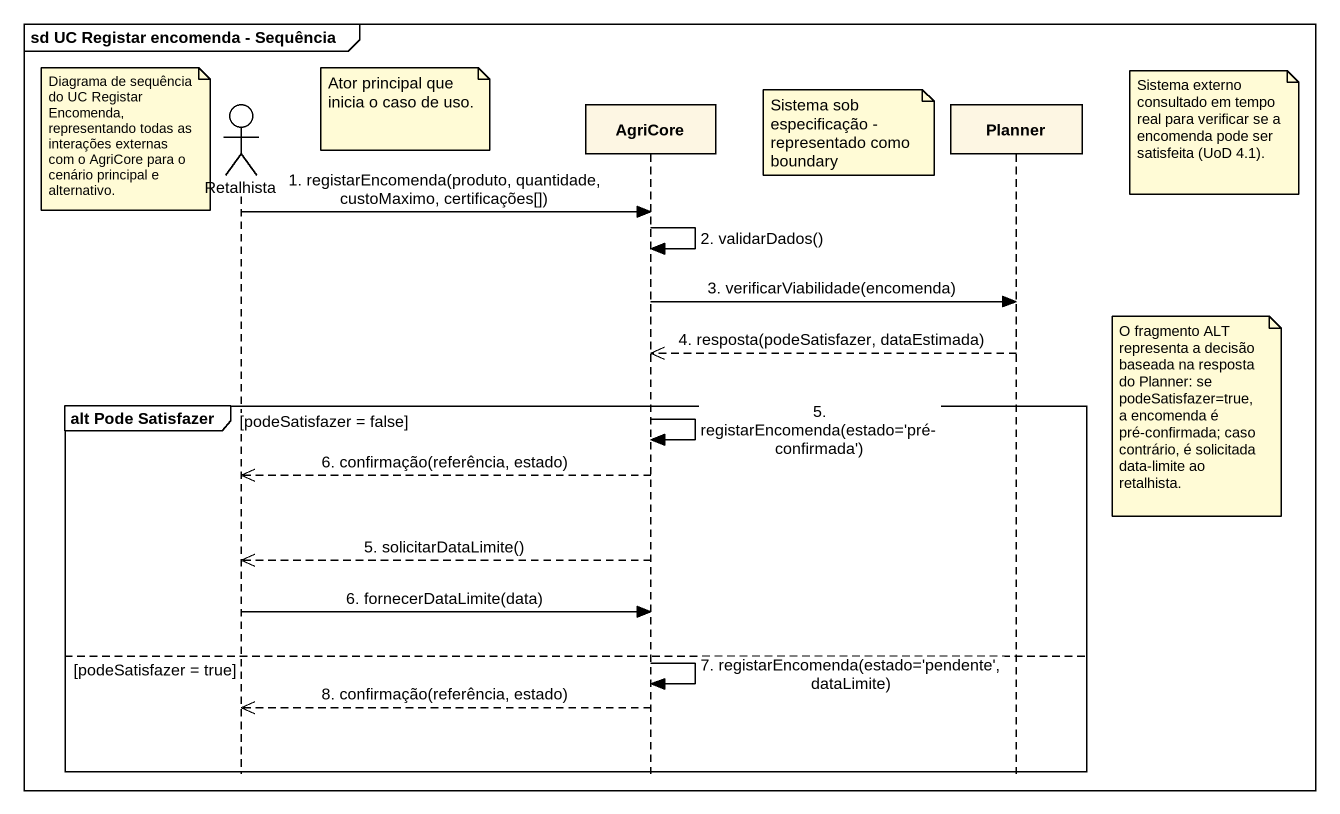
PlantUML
@startuml
mainframe sd UC Registar encomenda - Sequência
hide footbox
actor Retalhista
participant AgriCore
participant Planner

note right of Retalhista : Ator principal que inicia o caso de uso.
note right of Planner : Sistema externo consultado em tempo real para verificar se a encomenda pode ser satisfeita (UoD 4.1).
note left of Planner : Sistema sob especificação - representado como boundary
note left of Retalhista : Diagrama de sequência do UC Registar Encomenda, representando todas as interações externas com o AgriCore para o cenário principal e alternativo.
Retalhista -> AgriCore : 1. registarEncomenda(produto, quantidade, custoMaximo, certificações[])
AgriCore -> AgriCore : 2. validarDados()
AgriCore -> Planner : 3. verificarViabilidade(encomenda)
Planner -->> AgriCore : 4. resposta(podeSatisfazer, dataEstimada)
group alt Pode Satisfazer [podeSatisfazer = false]
  note right of Planner : O fragmento ALT representa a decisão baseada na resposta do Planner: se podeSatisfazer=true, a encomenda é pré-confirmada; caso contrário, é solicitada data-limite ao retalhista.
  AgriCore -> AgriCore : 5. registarEncomenda(estado='pré-confirmada')
  AgriCore -->> Retalhista : 6. confirmação(referência, estado)
  AgriCore -->> Retalhista : 5. solicitarDataLimite()
  Retalhista -> AgriCore : 6. fornecerDataLimite(data)
else podeSatisfazer = true
  AgriCore -> AgriCore : 7. registarEncomenda(estado='pendente', dataLimite)
  AgriCore -->> Retalhista : 8. confirmação(referência, estado)
end
@enduml
